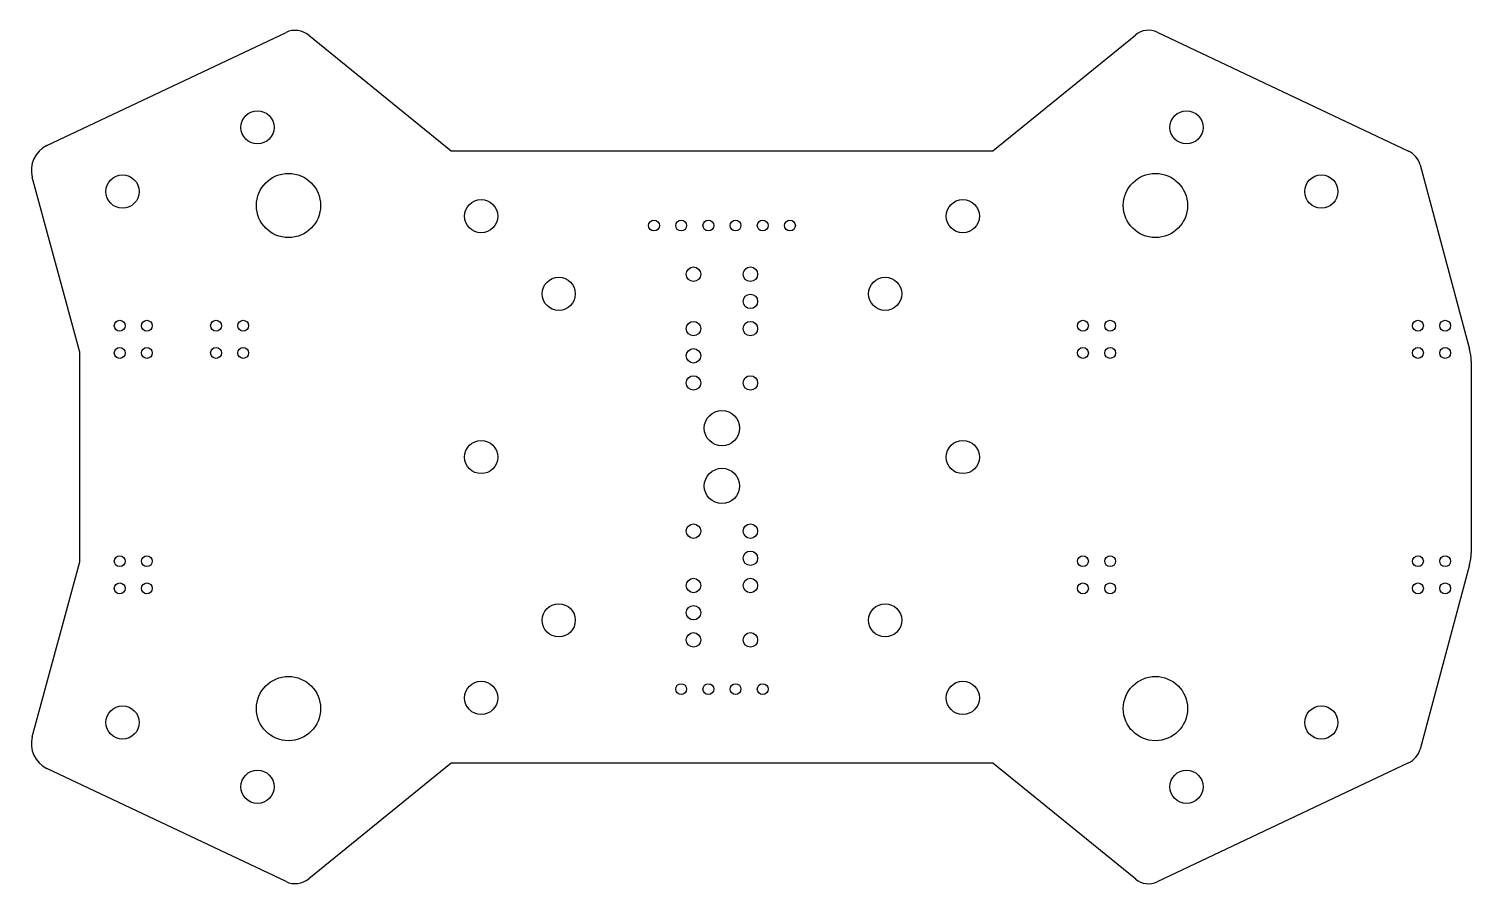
# Model space of a CAD drawing. Extents: x 75 to 210, y -130 to -50.
import ezdxf

# ---------------------------------------------------------------- set-up
doc = ezdxf.new("R2010")
doc.units = 0
doc.layers.get('0').update_dxf_attribs({"linetype": 'continuous'})

# ---------------------------------------------------------------- blocks, each defined once
blk = doc.blocks.new('BOARD')
at = {"layer": 'PCB', "color": 0}
for p, q in [((76.92, -60.91), (99.27, -50.34)), ((101.39, -50.59), (114.7, -61.39)), ((165.3, -61.39), (178.66, -50.55)), ((180.67, -50.31), (204.14, -61.41)), ((114.7, -61.39), (165.3, -61.39)), ((205.23, -62.71), (209.85, -79.92)), ((80, -80.19), (75.56, -63.85)), ((80, -89.99), (80, -80.19)), ((210, -81.03), (210, -89.99)), ((80, -99.79), (80, -89.99)), ((210, -89.99), (210, -98.96)), ((75.56, -116.14), (80, -99.79)), ((209.85, -100.07), (205.23, -117.28)), ((204.14, -118.58), (180.67, -129.68)), ((99.27, -129.65), (76.92, -119.08)), ((114.7, -118.59), (101.39, -129.39)), ((165.3, -118.59), (114.7, -118.59)), ((178.66, -129.44), (165.3, -118.59))]:
    blk.add_line(p, q, dxfattribs=at)
for centre, radius in [((96.6, -59.2), 1.55), ((183.4, -59.2), 1.55), ((84, -65.2), 1.55), ((99.5, -66.5), 3), ((180.5, -66.5), 3), ((196, -65.2), 1.55), ((117.5, -67.5), 1.55), ((162.5, -67.5), 1.55), ((133.65, -68.37), 0.508), ((136.19, -68.37), 0.508), ((138.73, -68.37), 0.508), ((141.27, -68.37), 0.508), ((143.81, -68.37), 0.508), ((146.35, -68.37), 0.508), ((137.34, -72.92), 0.675), ((142.66, -72.92), 0.675), ((124.75, -74.75), 1.55), ((155.25, -74.75), 1.55), ((142.66, -75.46), 0.675), ((83.73, -77.73), 0.508), ((86.27, -77.73), 0.508), ((92.73, -77.73), 0.508), ((95.27, -77.73), 0.508), ((137.34, -78), 0.675), ((142.66, -78), 0.675), ((173.73, -77.73), 0.508), ((176.27, -77.73), 0.508), ((205.03, -77.73), 0.508), ((207.57, -77.73), 0.508), ((83.73, -80.27), 0.508), ((86.27, -80.27), 0.508), ((92.73, -80.27), 0.508), ((95.27, -80.27), 0.508), ((137.34, -80.54), 0.675), ((173.73, -80.27), 0.508), ((176.27, -80.27), 0.508), ((205.03, -80.27), 0.508), ((207.57, -80.27), 0.508), ((137.34, -83.08), 0.675), ((142.66, -83.08), 0.675), ((140, -87.3), 1.65), ((117.5, -90), 1.55), ((162.5, -90), 1.55), ((140, -92.7), 1.65), ((137.34, -96.92), 0.675), ((142.66, -96.92), 0.675), ((83.73, -99.73), 0.508), ((86.27, -99.73), 0.508), ((142.66, -99.46), 0.675), ((173.73, -99.73), 0.508), ((176.27, -99.73), 0.508), ((205.03, -99.73), 0.508), ((207.57, -99.73), 0.508), ((83.73, -102.27), 0.508), ((86.27, -102.27), 0.508), ((137.34, -102), 0.675), ((142.66, -102), 0.675), ((173.73, -102.27), 0.508), ((176.27, -102.27), 0.508), ((205.03, -102.27), 0.508), ((207.57, -102.27), 0.508), ((124.75, -105.25), 1.55), ((155.25, -105.25), 1.55), ((137.34, -104.54), 0.675), ((137.34, -107.08), 0.675), ((142.66, -107.08), 0.675), ((99.5, -113.5), 3), ((180.5, -113.5), 3), ((117.5, -112.5), 1.55), ((136.19, -111.68), 0.508), ((138.73, -111.68), 0.508), ((141.27, -111.68), 0.508), ((143.81, -111.68), 0.508), ((162.5, -112.5), 1.55), ((84, -114.8), 1.55), ((196, -114.8), 1.55), ((96.6, -120.8), 1.55), ((183.4, -120.8), 1.55)]:
    blk.add_circle(centre, radius, dxfattribs=at)
for centre, radius, start, end in [((100.13, -52.15), 2.01, 50.9346, 115.3049), ((179.85, -52.03), 1.9, 64.6951, 129.0653), ((78, -63.19), 2.53, 115.3049, -164.8148), ((203.28, -63.24), 2.02, 15.0329, 64.6951), ((205.73, -81.03), 4.27, 0, 15.0329), ((205.73, -98.96), 4.27, -15.0329, 0), ((78, -116.8), 2.53, 164.8148, -115.3049), ((203.28, -116.75), 2.02, -64.6951, -15.0329), ((100.13, -127.84), 2.01, -115.3049, -50.9347), ((179.85, -127.96), 1.9, -129.0653, -64.6951)]:
    blk.add_arc(centre, radius, start, end, dxfattribs=at)

msp = doc.modelspace()

# ---------------------------------------------------------------- block references
msp.add_blockref('BOARD', (0, 0))

doc.saveas('drawing.dxf')
